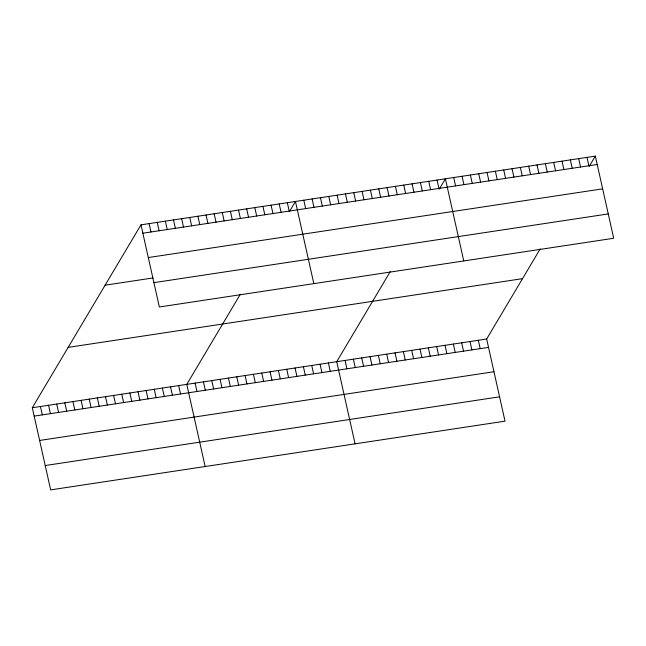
<?xml version="1.0" encoding="UTF-8"?>
<svg xmlns="http://www.w3.org/2000/svg" width="646" height="646" viewBox="0 0 646 646"><rect width="100%" height="100%" fill="white"/><g stroke="black" fill="none" stroke-linecap="round" stroke-linejoin="round"><path stroke-width="0.97" d="M540.193 248.912L486.656 339.013L505.019 421.16L50.663 489.886L32.3 407.731L140.981 224.84L595.337 156.114L613.7 238.269L159.344 306.987L140.981 224.84M240.32 294.269L186.783 384.37L205.145 466.517M289.343 211.759L295.456 201.471L313.827 283.626M390.257 271.595L336.719 361.687L355.082 443.842M439.288 189.084L445.401 178.797L463.763 260.944M589.225 166.402L595.337 156.114M142.855 233.214L597.211 164.496M148.289 257.56L602.653 188.842M105.112 285.193L152.997 277.95M153.901 282.649L608.257 213.923M68.161 347.378L522.525 278.652M32.3 407.731L486.656 339.013M34.173 416.113L488.529 347.387M39.616 440.459L493.972 371.733M45.22 465.54L499.584 396.814M587.004 157.374L588.877 165.756M578.679 158.633L580.552 167.015M570.345 159.893L572.219 168.275M562.02 161.153L563.893 169.535M553.687 162.412L555.56 170.794M545.353 163.672L547.227 172.054M537.028 164.932L538.901 173.314M528.694 166.192L530.568 174.573M520.369 167.451L522.243 175.833M512.036 168.711L513.909 177.093M503.71 169.971L505.584 178.353M495.377 171.23L497.25 179.612M487.052 172.49L488.917 180.872M478.718 173.75L480.592 182.132M470.385 175.018L472.258 183.391M462.06 176.277L463.933 184.651M453.726 177.537L455.6 185.911M478.331 340.272L480.204 348.646M437.067 180.056L438.941 188.43M469.997 341.532L471.871 349.906M428.742 181.316L430.616 189.69M461.672 342.792L463.545 351.166M420.409 182.576L422.282 190.95M453.339 344.052L455.212 352.425M412.075 183.835L413.949 192.209M445.013 345.311L446.879 353.685M403.75 185.095L405.623 193.469M436.68 346.571L438.553 354.945M395.417 186.355L397.29 194.737M428.346 347.831L430.22 356.212M387.091 187.615L388.965 195.996M420.021 349.09L421.895 357.472M378.758 188.874L380.631 197.256M411.688 350.35L413.561 358.732M370.433 190.134L372.306 198.516M403.362 351.61L405.236 359.992M362.099 191.394L363.973 199.775M395.029 352.869L396.902 361.251M353.766 192.653L355.639 201.035M386.704 354.129L388.577 362.511M345.44 193.913L347.314 202.295M378.37 355.389L380.244 363.771M337.107 195.173L338.98 203.555M370.037 356.649L371.91 365.03M328.782 196.432L330.655 204.814M361.712 357.908L363.585 366.29M320.448 197.692L322.322 206.074M353.378 359.168L355.252 367.55M312.123 198.952L313.996 207.334M345.053 360.428L346.926 368.809M303.79 200.212L305.663 208.593M328.394 362.947L330.267 371.329M287.333 202.699L289.206 211.08M320.061 364.207L321.934 372.589M279.201 203.934L281.075 212.308M311.727 365.466L313.601 373.848M271.07 205.162L272.943 213.543M303.402 366.726L305.275 375.108M262.938 206.389L264.812 214.771M295.069 367.986L296.942 376.368M254.807 207.624L256.68 215.998M286.743 369.246L288.617 377.627M246.675 208.852L248.549 217.234M278.41 370.505L280.283 378.887M238.544 210.079L240.417 218.461M270.085 371.765L271.958 380.147M230.412 211.307L232.285 219.688M261.751 373.025L263.625 381.406M222.281 212.542L224.154 220.924M253.418 374.284L255.291 382.666M214.157 213.769L216.03 222.151M245.092 375.544L246.966 383.926M206.026 214.997L207.899 223.379M236.759 376.804L238.632 385.186M197.894 216.232L199.767 224.606M228.434 378.063L230.307 386.445M189.762 217.46L191.636 225.842M220.1 379.323L221.974 387.705M181.631 218.687L183.504 227.069M211.775 380.591L213.648 388.965M173.499 219.923L175.373 228.296M203.442 381.851L205.315 390.224M165.368 221.15L167.241 229.532M195.108 383.11L196.982 391.484M157.236 222.377L159.11 230.759M149.105 223.605L150.978 231.987M178.651 385.597L180.525 393.979M170.52 386.825L172.393 395.207M162.388 388.052L164.262 396.434M154.257 389.288L156.13 397.67M146.125 390.515L147.999 398.897M138.002 391.742L139.875 400.124M129.87 392.978L131.744 401.352M121.739 394.205L123.612 402.587M113.607 395.433L115.481 403.815M105.476 396.668L107.349 405.042M97.344 397.896L99.218 406.277M89.213 399.123L91.086 407.505M81.081 400.35L82.954 408.732M72.95 401.586L74.823 409.96M64.826 402.813L66.7 411.195M56.695 404.041L58.568 412.423M48.563 405.276L50.436 413.65M40.432 406.504L42.305 414.885"/></g></svg>
